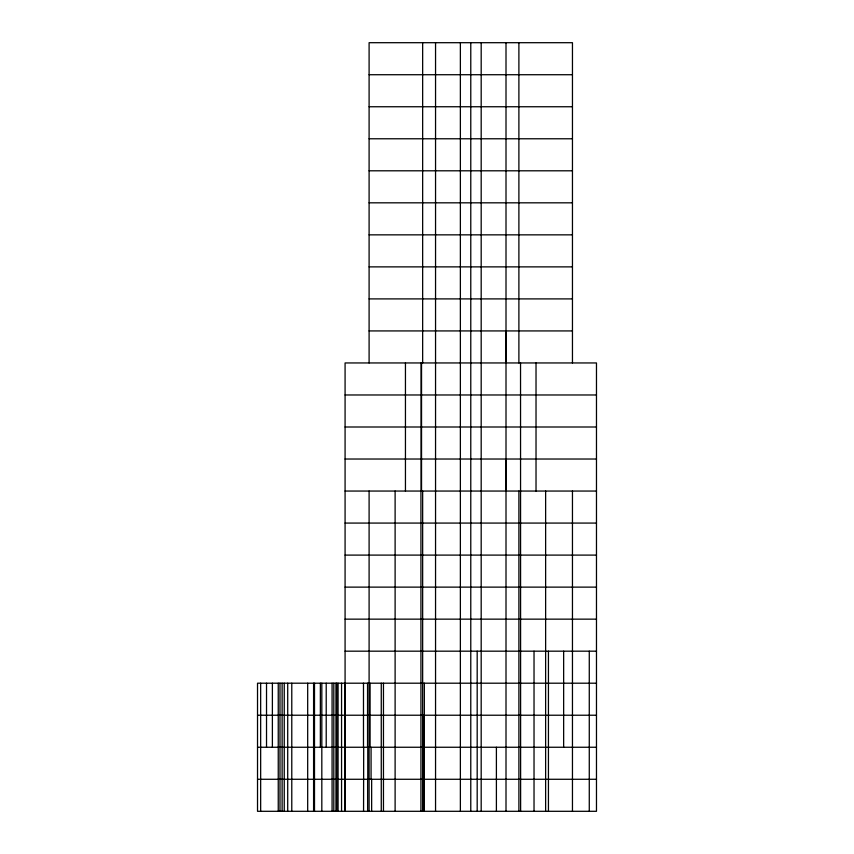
<?xml version="1.0" encoding="UTF-8"?>
<svg xmlns="http://www.w3.org/2000/svg" width="854" height="854" viewBox="0 0 854 854"><rect width="100%" height="100%" fill="white"/><g stroke="black" fill="none" stroke-linecap="round" stroke-linejoin="round"><path stroke-width="1.28" d="M506.006 491.05L506.006 459.025M506.006 362.95L506.006 330.925M369.099 74.725L572.458 74.725M369.099 106.75L572.458 106.75M369.099 138.775L572.458 138.775M369.099 170.8L572.458 170.8M369.099 202.825L572.458 202.825M369.099 234.85L572.458 234.85M369.099 266.875L572.458 266.875M369.099 298.9L572.458 298.9M369.099 330.925L572.458 330.925M345.08 394.975L596.476 394.975M345.08 427L596.476 427M345.08 459.025L596.476 459.025M345.08 491.05L596.476 491.05M345.08 523.075L596.476 523.075M345.08 555.1L596.476 555.1M345.08 587.125L596.476 587.125M345.08 619.15L596.476 619.15M345.08 651.175L596.476 651.175M596.476 683.2L257.524 683.2L257.524 811.3L596.476 811.3L596.476 362.95L345.08 362.95L345.08 811.3M257.524 715.225L596.476 715.225M257.524 747.25L596.476 747.25M257.524 779.275L596.476 779.275M589.271 651.175L589.271 811.3M572.458 362.95L572.458 42.7L369.099 42.7L369.099 362.95M572.458 491.05L572.458 811.3M563.651 651.175L563.651 747.25M548.439 651.175L548.439 811.3M545.631 491.05L545.631 811.3M536.024 362.95L536.024 491.05M534.028 651.175L534.028 811.3M520.534 362.95L520.62 811.3M518.89 42.7L518.89 362.95M518.89 491.05L518.89 811.3M506.006 42.7L506.006 811.3M496.398 747.25L496.398 811.3M481.186 42.7L481.186 811.3M477.183 651.175L477.183 811.3M470.778 42.7L470.778 811.3M460.37 42.7L460.37 811.3M435.551 42.7L435.551 811.3M424.342 683.2L424.342 811.3M423.541 715.225L423.541 811.3M422.655 42.7L422.655 362.95M422.655 491.05L422.655 811.3M421.534 362.95L421.534 491.05M421.097 362.95L421.097 491.05M420.937 491.05L420.937 811.3M405.447 362.95L405.447 491.05M395.114 491.05L395.114 811.3M383.457 683.2L383.457 811.3M381.268 683.2L381.268 811.3M371.65 779.275L371.65 811.3M371.074 747.25L371.074 779.275M370.092 683.2L370.092 747.25M369.099 491.05L369.099 811.3M367.775 747.25L367.775 779.275M367.551 683.2L367.551 747.25M367.626 779.275L367.626 811.3M363.687 747.25L363.558 811.3M363.484 683.2L363.484 747.25M344.835 683.2L344.835 811.3M341.557 683.2L341.557 811.3M338.077 683.2L338.077 811.3M336.754 683.2L336.754 811.3M335.953 683.2L335.953 811.3M333.818 683.2L333.818 811.3M332.078 683.2L332.078 811.3M326.217 683.2L326.217 747.25M321.819 683.2L321.819 811.3M320.357 683.2L320.357 747.25M314.496 683.2L314.496 811.3M313.589 683.2L313.589 811.3M307.686 683.2L307.686 811.3M291.78 683.2L291.78 811.3M287.713 683.2L287.713 811.3M284.243 683.2L284.243 811.3M282.119 683.2L282.119 811.3M279.984 683.2L279.984 811.3M278.244 683.2L278.244 811.3M272.383 683.2L272.383 747.25M266.523 683.2L266.523 747.25M260.662 683.2L260.662 811.3"/></g></svg>
